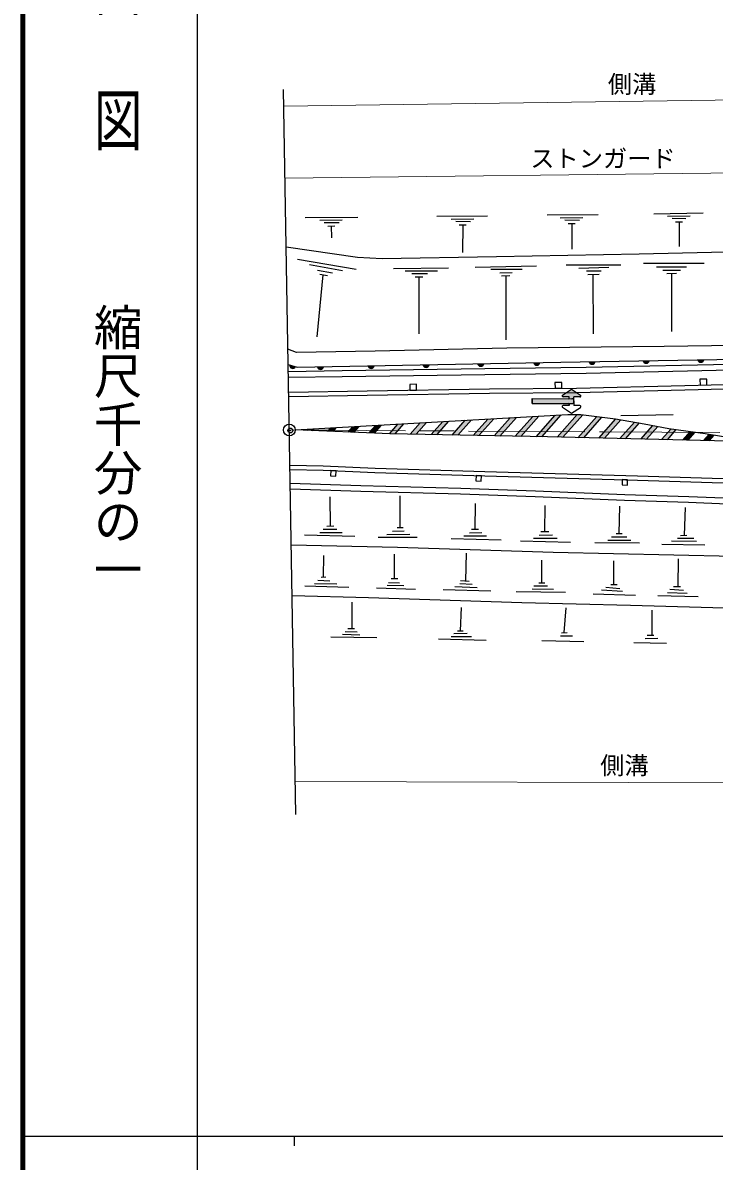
# Model space of a CAD drawing. Units: millimetres at full size, sheet at 1:1000; details may follow other scales. Extents: x 40000 to 680000, y 20000 to 380000.
# Drawn here: x 40000 to 111368, y 202409 to 319942 of the extents above; entities that cross this region are included whole.
import ezdxf
from ezdxf.enums import TextEntityAlignment as Align

# ---------------------------------------------------------------- set-up
doc = ezdxf.new("R2010")
doc.units = ezdxf.units.MM
doc.header["$LTSCALE"] = 1000
doc.header["$PDMODE"] = 32
doc.header["$PDSIZE"] = 500
doc.linetypes.add('CHAIN', pattern=[18.5, 12, -1.5, 3.5, -1.5])
for name, color, linetype, lineweight in [('M-BGD', 7, 'Continuous', 25), ('M-BMK', 2, 'CHAIN', 13), ('M-BMK-OTRS', 5, 'Continuous', 25), ('M-BMK-SRVR', 3, 'Continuous', 25), ('M-STR-HTXT', 7, 'Continuous', 13), ('M-STR-STRC', 7, 'Continuous', 25), ('M-TTL', 2, 'Continuous', 140), ('M-TTL-BAND', 7, 'Continuous', 25)]:
    doc.layers.add(name, color=color, linetype=linetype, lineweight=lineweight)
doc.layers.add('M-OTRS', color=6, linetype='Continuous')
doc.styles.add('@ＭＳ ゴシック', font='')
doc.styles.add('ＭＳ ゴシック', font='')
doc.styles.get('@ＭＳ ゴシック').set_extended_font_data('@MS Gothic')
doc.styles.get('ＭＳ ゴシック').set_extended_font_data('MS Gothic')

msp = doc.modelspace()

# ---------------------------------------------------------------- hatches: boundary and pattern name
at = {"layer": 'M-BGD'}
for points in [[(67555, 284620, 0.84072), (68151, 284431)], [(75645, 284515, 0.84072), (76271, 284527)], [(81306, 284624, 0.84072), (81932, 284636)], [(86947, 284732, 0.84072), (87573, 284744)], [(92752, 284844, 0.84072), (93377, 284856)], [(98460, 284948, 0.84072), (99086, 284959)], [(104042, 285046, 0.84072), (104668, 285057)], [(109673, 285144, 0.84072), (110299, 285155)], [(70420, 284415, 0.84072), (71046, 284427)]]:
    msp.add_hatch(color=256, dxfattribs=at).paths.add_polyline_path(points)
at = {"layer": 'M-STR-STRC'}
for points in [[(96886, 281321), (97506, 281318, 0.74206), (97562, 281501), (96639, 282122), (95712, 281509, 0.74206), (95766, 281326), (96386, 281323), (96386, 281223, -0.41421), (96285, 281123), (92579, 281139), (92577, 280639), (96683, 280622, 0.41388), (96884, 280821)], [(81666, 278672), (81033, 278636), (79997, 277466), (80588, 277454)], [(83985, 278804), (83353, 278768), (82162, 277422), (82752, 277410)], [(86305, 278936), (85673, 278900), (84326, 277379), (84917, 277367)], [(88625, 279068), (87992, 279032), (86491, 277335), (87081, 277323)], [(90945, 279200), (90312, 279164), (88656, 277292), (89246, 277280)], [(93264, 279332), (92632, 279296), (90820, 277248), (91411, 277236)], [(95584, 279463), (94951, 279427), (92985, 277205), (93575, 277193)], [(97797, 279475), (97584, 279502), (97220, 279502), (95147, 277158), (95736, 277145)], [(99778, 279223), (99238, 279292), (97306, 277108), (97895, 277095)], [(101740, 278951), (101217, 279039), (99465, 277058), (100053, 277045)], [(103660, 278631), (103137, 278719), (101624, 277008), (102212, 276995)], [(70067, 278013), (69434, 277977), (69325, 277853), (69905, 277830)], [(72387, 278145), (71754, 278109), (71452, 277768), (72032, 277744)], [(74707, 278277), (74074, 278241), (73580, 277682), (74160, 277659)], [(77026, 278409), (76394, 278373), (75707, 277597), (76287, 277573)], [(79346, 278541), (78713, 278505), (77835, 277511), (77936, 277507), (78423, 277497)], [(105545, 278272), (105034, 278373), (103783, 276959), (104371, 276945)], [(107453, 277938), (106918, 278013), (105941, 276909), (106530, 276895)], [(109415, 277665), (108880, 277739), (108100, 276859), (108689, 276845)], [(111361, 277375), (110835, 277459), (110259, 276809), (110848, 276795)]]:
    msp.add_hatch(color=256, dxfattribs=at).paths.add_polyline_path(points)
h = msp.add_hatch(color=256, dxfattribs=at)
edge = h.paths.add_edge_path()
edge.add_line((96383, 280523), (96382, 280423))

# ---------------------------------------------------------------- linework, layer by layer
at = {"layer": 'M-BGD'}
for p, q in [((69159, 299845), (74581, 299888)), ((82728, 299959), (87968, 299999)), ((94126, 300101), (99402, 300143)), ((95471, 299812), (97801, 299846)), ((105132, 300205), (110222, 300304)), ((106550, 299976), (108880, 300009)), ((107024, 299755), (108425, 299732)), ((70650, 299557), (72980, 299591)), ((71124, 299337), (72641, 299312)), ((71480, 298956), (72209, 298973)), ((71845, 298964), (71854, 297744)), ((84219, 299671), (86549, 299704)), ((84694, 299450), (86210, 299425)), ((85049, 299069), (85778, 299086)), ((85414, 299078), (85383, 296212)), ((95946, 299592), (97462, 299567)), ((96301, 299211), (97030, 299228)), ((96666, 299219), (96662, 296564)), ((107380, 299374), (108109, 299391)), ((107744, 299383), (107741, 296852)), ((68372, 295541), (74418, 294501)), ((104081, 295108), (110335, 295120)), ((69609, 294998), (73016, 294374)), ((70986, 293931), (70340, 287532)), ((70420, 294405), (71979, 294125)), ((70654, 293987), (71467, 293850)), ((78252, 294558), (83924, 294648)), ((79479, 294323), (82811, 294337)), ((80146, 294040), (81776, 294047)), ((86702, 294725), (93025, 294843)), ((88326, 294489), (91543, 294507)), ((89231, 294134), (90508, 294162)), ((89408, 293827), (90284, 293855)), ((89846, 293841), (89846, 287214)), ((96097, 294935), (101735, 294964)), ((97393, 294597), (100493, 294694)), ((98171, 294317), (99705, 294327)), ((98333, 293939), (99478, 293982)), ((98841, 293958), (98875, 287821)), ((105408, 294730), (108507, 294752)), ((106051, 294407), (107892, 294407)), ((106483, 294067), (107460, 294079)), ((106972, 294073), (106973, 288076)), ((80510, 293699), (81283, 293716)), ((80896, 293708), (80885, 287827)), ((71746, 267991), (71724, 271017)), ((78941, 267842), (78944, 271095)), ((86709, 267647), (86740, 270321)), ((93880, 267417), (93911, 270091)), ((101554, 267214), (101618, 270053)), ((108303, 267028), (108403, 269902)), ((71394, 267986), (72098, 267995)), ((69078, 267087), (74271, 266954)), ((70655, 267310), (72953, 267301)), ((71011, 267675), (72401, 267666)), ((76667, 266847), (80706, 266839)), ((77564, 267124), (79952, 267132)), ((78175, 267465), (79365, 267481)), ((78635, 267846), (79246, 267838)), ((85539, 266975), (87863, 266975)), ((86114, 267283), (87387, 267305)), ((86308, 267647), (87034, 267647)), ((93284, 267053), (94678, 267077)), ((93479, 267417), (94281, 267417)), ((100763, 266883), (102339, 266876)), ((101239, 267217), (101869, 267210)), ((107903, 267011), (108553, 267039)), ((84202, 266691), (89379, 266562)), ((91372, 266462), (96549, 266332)), ((92709, 266745), (95148, 266745)), ((99032, 266272), (103657, 266240)), ((100371, 266529), (102744, 266529)), ((105954, 266118), (110389, 266040)), ((106968, 266461), (109546, 266411)), ((107582, 266732), (109253, 266718)), ((71039, 262727), (71076, 264951)), ((78371, 262558), (78355, 265066)), ((85721, 262325), (85799, 265199)), ((93581, 262132), (93561, 264453)), ((107657, 261736), (107691, 264611)), ((101008, 261955), (100999, 264381)), ((70442, 262380), (71687, 262336)), ((70785, 262723), (71292, 262730)), ((77765, 262147), (78872, 262137)), ((78039, 262558), (78703, 262558)), ((85186, 262351), (86065, 262308)), ((93265, 262132), (93897, 262132)), ((69126, 261803), (73666, 261676)), ((70122, 262067), (72410, 262015)), ((76514, 261604), (80533, 261472)), ((77618, 261884), (79315, 261852)), ((83403, 261429), (88305, 261294)), ((84594, 261734), (86894, 261641)), ((85119, 262038), (86370, 261987)), ((90926, 261218), (96021, 261151)), ((92563, 261488), (94772, 261470)), ((92761, 261809), (94156, 261809)), ((98861, 261001), (103235, 260859)), ((99721, 261394), (101897, 261248)), ((100196, 261662), (101621, 261524)), ((100680, 261955), (101336, 261955)), ((106538, 261120), (108572, 261055)), ((106777, 261457), (108202, 261381)), ((107147, 261729), (107898, 261740)), ((73987, 257398), (73987, 260113)), ((105559, 260804), (109725, 260696)), ((85167, 257168), (85286, 259578)), ((95896, 256978), (96099, 259556)), ((104951, 256718), (104979, 259312)), ((73551, 257392), (74242, 257401)), ((71803, 256546), (76536, 256473)), ((73013, 256810), (74779, 256755)), ((73277, 257092), (74506, 257055)), ((82892, 256339), (87844, 256219)), ((84205, 256580), (86300, 256590)), ((84488, 256895), (85872, 256910)), ((84886, 257168), (85448, 257168)), ((95516, 256643), (96748, 256653)), ((95615, 256972), (96176, 256983)), ((104237, 256359), (105539, 256394)), ((104447, 256723), (105133, 256716)), ((93559, 256170), (97925, 256060)), ((103063, 255976), (106457, 255898))]:
    msp.add_line(p, q, dxfattribs=at)
for points in [[(67445, 281808), (75550, 281938), (88157, 282139), (97148, 282234), (108338, 282504), (117866, 282741), (130732, 282631), (140757, 282561), (153081, 282376), (164369, 282330), (166064, 282499), (168515, 282912), (170925, 283435), (173656, 284244), (176900, 285811), (178392, 286907), (179875, 288508), (180996, 290336), (181915, 292595), (182151, 294231), (182233, 307435)], [(67452, 281359), (75557, 281488), (88163, 281689), (97156, 281784), (108349, 282054), (117870, 282291), (130729, 282181), (140752, 282111), (153076, 281926), (164391, 281880), (166124, 282053), (168600, 282470), (171037, 282999), (173819, 283823), (177133, 285424), (178693, 286569), (180235, 288234), (181399, 290133), (182353, 292476), (182601, 294197), (182649, 301960)], [(67187, 296796), (74533, 295738), (77096, 295616), (88906, 295825), (103613, 296100), (118567, 296430), (123496, 296408)], [(67408, 283942), (72968, 284032), (87686, 284247), (98137, 284378), (114549, 284748), (128726, 284729), (145638, 284619), (157374, 284577), (162806, 284729), (170469, 286515), (176737, 290615), (179203, 296162)], [(67418, 283342), (72977, 283432), (87694, 283647), (98147, 283778), (114556, 284148), (128724, 284129), (145635, 284019), (157381, 283977), (162884, 284131), (170709, 285954), (177214, 290210), (179752, 295918)], [(123326, 286754), (106207, 286532), (89969, 286350), (76356, 286039), (68249, 285897), (67369, 286230)], [(67395, 284671), (68330, 284375), (95543, 284897), (117650, 285283), (146377, 285189), (157233, 284995), (159878, 284947), (161420, 284690)], [(67574, 274282), (71005, 274203), (76364, 273970), (87698, 273613), (103452, 273185), (119991, 272654), (135164, 272487), (147763, 272347), (162060, 272275), (165242, 271952), (168603, 271214), (171731, 270342), (174537, 269150), (177258, 267409), (178707, 266020), (179825, 264733), (180859, 263182), (181377, 261839), (181955, 260069), (182209, 250475)], [(67582, 273831), (70990, 273753), (76347, 273520), (87685, 273163), (103438, 272735), (119981, 272204), (135159, 272037), (147760, 271897), (162036, 271825), (165171, 271507), (168495, 270777), (171581, 269917), (174327, 268750), (176978, 267054), (178381, 265709), (179466, 264459), (180457, 262973), (180953, 261688), (181507, 259991), (181774, 249916), (181719, 244088)], [(67606, 272426), (74902, 272178), (85197, 271911), (92920, 271620), (102135, 271247), (108730, 271040), (115906, 270749), (122996, 270626), (131375, 270564), (141421, 270524), (150596, 270482), (165702, 270296)], [(67616, 271826), (74884, 271578), (85178, 271311), (92897, 271020), (102113, 270647), (108709, 270440), (115888, 270150), (122989, 270026), (131371, 269964), (141419, 269924), (150591, 269882), (165695, 269696)], [(67716, 266047), (78675, 265800), (94759, 265273), (113409, 264865), (135731, 264391), (144299, 264203)], [(67806, 260804), (75678, 260602), (91509, 260095), (102714, 259825), (122152, 259262), (127291, 259047), (130128, 259019)]]:
    msp.add_lwpolyline(points, dxfattribs=at)
for points in [[(79943, 282008), (80643, 282019), (80633, 282619), (79933, 282608)], [(94939, 282211), (95639, 282218), (95632, 282818), (94932, 282811)], [(109908, 282543), (110608, 282560), (110593, 283160), (109893, 283143)], [(72347, 273694), (71798, 273718), (71774, 273168), (72323, 273145)], [(87334, 273174), (86784, 273191), (86767, 272642), (87317, 272624)], [(102426, 272763), (101876, 272777), (101861, 272228), (102411, 272213)]]:
    msp.add_lwpolyline(points, close=True, dxfattribs=at)
for centre, start, end in [((67870, 284578), 172.30344, 332.52117), ((75957, 284576), 190.99122, 351.20895), ((81618, 284684), 190.99122, 351.20895), ((87259, 284793), 190.99122, 351.20895), ((93064, 284904), 190.99122, 351.20895), ((98772, 285008), 190.89186, 351.10959), ((104354, 285106), 190.89186, 351.10959), ((109985, 285204), 190.89186, 351.10959), ((70732, 284475), 190.99122, 351.20895)]:
    msp.add_arc(centre, 318, start, end, dxfattribs=at)
at = {"layer": 'M-BMK'}
msp.add_lwpolyline([(67512, 277902), (99963, 277710), (128114, 277544), (154781, 277438), (172608, 277090)], dxfattribs=at)
at = {"layer": 'M-BMK-OTRS'}
msp.add_line((68195, 238190), (66907, 313067), dxfattribs=at)
at = {"layer": 'M-BMK-SRVR'}
msp.add_circle((67512, 277902), 600, dxfattribs=at)
at = {"layer": 'M-OTRS'}
msp.add_point((67615, 277846), dxfattribs=at)
at = {"layer": 'M-STR-HTXT'}
for p, q in [((171720, 312807), (66937, 311320)), ((67064, 303900), (157770, 304989)), ((162389, 241285), (68136, 241628))]:
    msp.add_line(p, q, dxfattribs=at)
at = {"layer": 'M-STR-STRC'}
for p, q in [((95712, 281509), (96639, 282122)), ((96639, 282122), (97562, 281501)), ((92579, 281139), (92577, 280639)), ((92577, 280639), (92579, 281139)), ((92579, 281139), (96685, 281122)), ((92579, 281139), (96285, 281123)), ((96386, 281323), (95766, 281326)), ((96386, 281223), (96386, 281323)), ((96884, 280921), (96882, 280421)), ((96884, 280821), (96886, 281321)), ((97506, 281318), (96886, 281321)), ((92577, 280639), (96283, 280623)), ((92577, 280639), (96683, 280622)), ((95706, 280243), (96629, 279622)), ((96382, 280423), (95762, 280426)), ((96383, 280523), (96382, 280423)), ((96629, 279622), (97557, 280235)), ((97502, 280418), (96882, 280421)), ((79997, 277466), (81033, 278636)), ((80588, 277454), (81666, 278672)), ((82162, 277422), (83353, 278768)), ((82752, 277410), (83985, 278804)), ((84326, 277379), (85673, 278900)), ((84917, 277367), (86305, 278936)), ((86491, 277335), (87992, 279032)), ((87081, 277323), (88625, 279068)), ((88656, 277292), (90312, 279164)), ((89246, 277280), (90945, 279200)), ((90820, 277248), (92632, 279296)), ((91411, 277236), (93264, 279332)), ((92985, 277205), (94951, 279427)), ((93575, 277193), (95584, 279463)), ((95147, 277158), (97220, 279502)), ((95736, 277145), (97797, 279475)), ((97306, 277108), (99238, 279292)), ((97895, 277095), (99778, 279223)), ((99465, 277058), (101217, 279039)), ((100053, 277045), (101740, 278951)), ((101624, 277008), (103137, 278719)), ((101725, 279395), (107125, 279484)), ((102212, 276995), (103660, 278631)), ((69325, 277853), (69434, 277977)), ((69905, 277830), (70067, 278013)), ((71452, 277768), (71754, 278109)), ((72032, 277744), (72387, 278145)), ((73580, 277682), (74074, 278241)), ((74160, 277659), (74707, 278277)), ((75707, 277597), (76394, 278373)), ((76287, 277573), (77026, 278409)), ((77835, 277511), (78713, 278505)), ((78423, 277497), (79346, 278541)), ((103783, 276959), (105034, 278373)), ((104371, 276945), (105545, 278272)), ((105941, 276909), (106918, 278013)), ((106530, 276895), (107453, 277938)), ((108100, 276859), (108880, 277739)), ((108689, 276845), (109415, 277665)), ((110259, 276809), (110835, 277459)), ((110848, 276795), (111361, 277375))]:
    msp.add_line(p, q, dxfattribs=at)
msp.add_lwpolyline([(68112, 277902), (96258, 279502), (97584, 279502), (101174, 279046), (104136, 278552), (106684, 278045), (110422, 277525), (115705, 276683), (94150, 277181), (77936, 277507)], close=True, dxfattribs=at)
for centre, radius, start, end in [((95767, 281426), 100, 123.44274, 269.75267), ((96286, 281223), 100, 269.75267, 359.75267), ((96684, 280922), 200, 359.81702, 89.75267), ((97506, 281418), 100, 269.75267, 56.0626), ((95762, 280326), 100, 89.75267, 236.0626), ((96283, 280523), 100, 359.75267, 89.75267), ((96684, 280822), 200, 269.75267, 359.68832), ((97501, 280318), 100, 303.44274, 89.75267)]:
    msp.add_arc(centre, radius, start, end, dxfattribs=at)
at = {"layer": 'M-TTL'}
msp.add_line((40000, 380000), (40000, 20000), dxfattribs=at)
at = {"layer": 'M-TTL-BAND'}
for p, q in [((58000, 370000), (58000, 20000)), ((40000, 205000), (579000, 205000)), ((68000, 205000), (68000, 204000))]:
    msp.add_line(p, q, dxfattribs=at)

# ---------------------------------------------------------------- texts
at = {"layer": 'M-STR-HTXT', "style": 'ＭＳ ゴシック'}
for s, p in [('側溝', (100393, 312141)), ('ストンガード', (92382, 304463)), ('側溝', (99604, 241805))]:
    msp.add_text(s, height=1833, dxfattribs=at).set_placement(p, align=Align.BOTTOM_LEFT)
at = {"layer": 'M-TTL-BAND', "style": '@ＭＳ ゴシック', "width": 1.4}
msp.add_text('平  面  図', height=3666, rotation=270, dxfattribs=at).set_placement((49777, 306475), align=Align.MIDDLE_RIGHT)
at = {"layer": 'M-TTL-BAND', "style": '@ＭＳ ゴシック'}
msp.add_text('縮尺千分の一', height=3666, rotation=270, dxfattribs=at).set_placement((49777, 261030), align=Align.MIDDLE_RIGHT)

doc.saveas('drawing.dxf')
